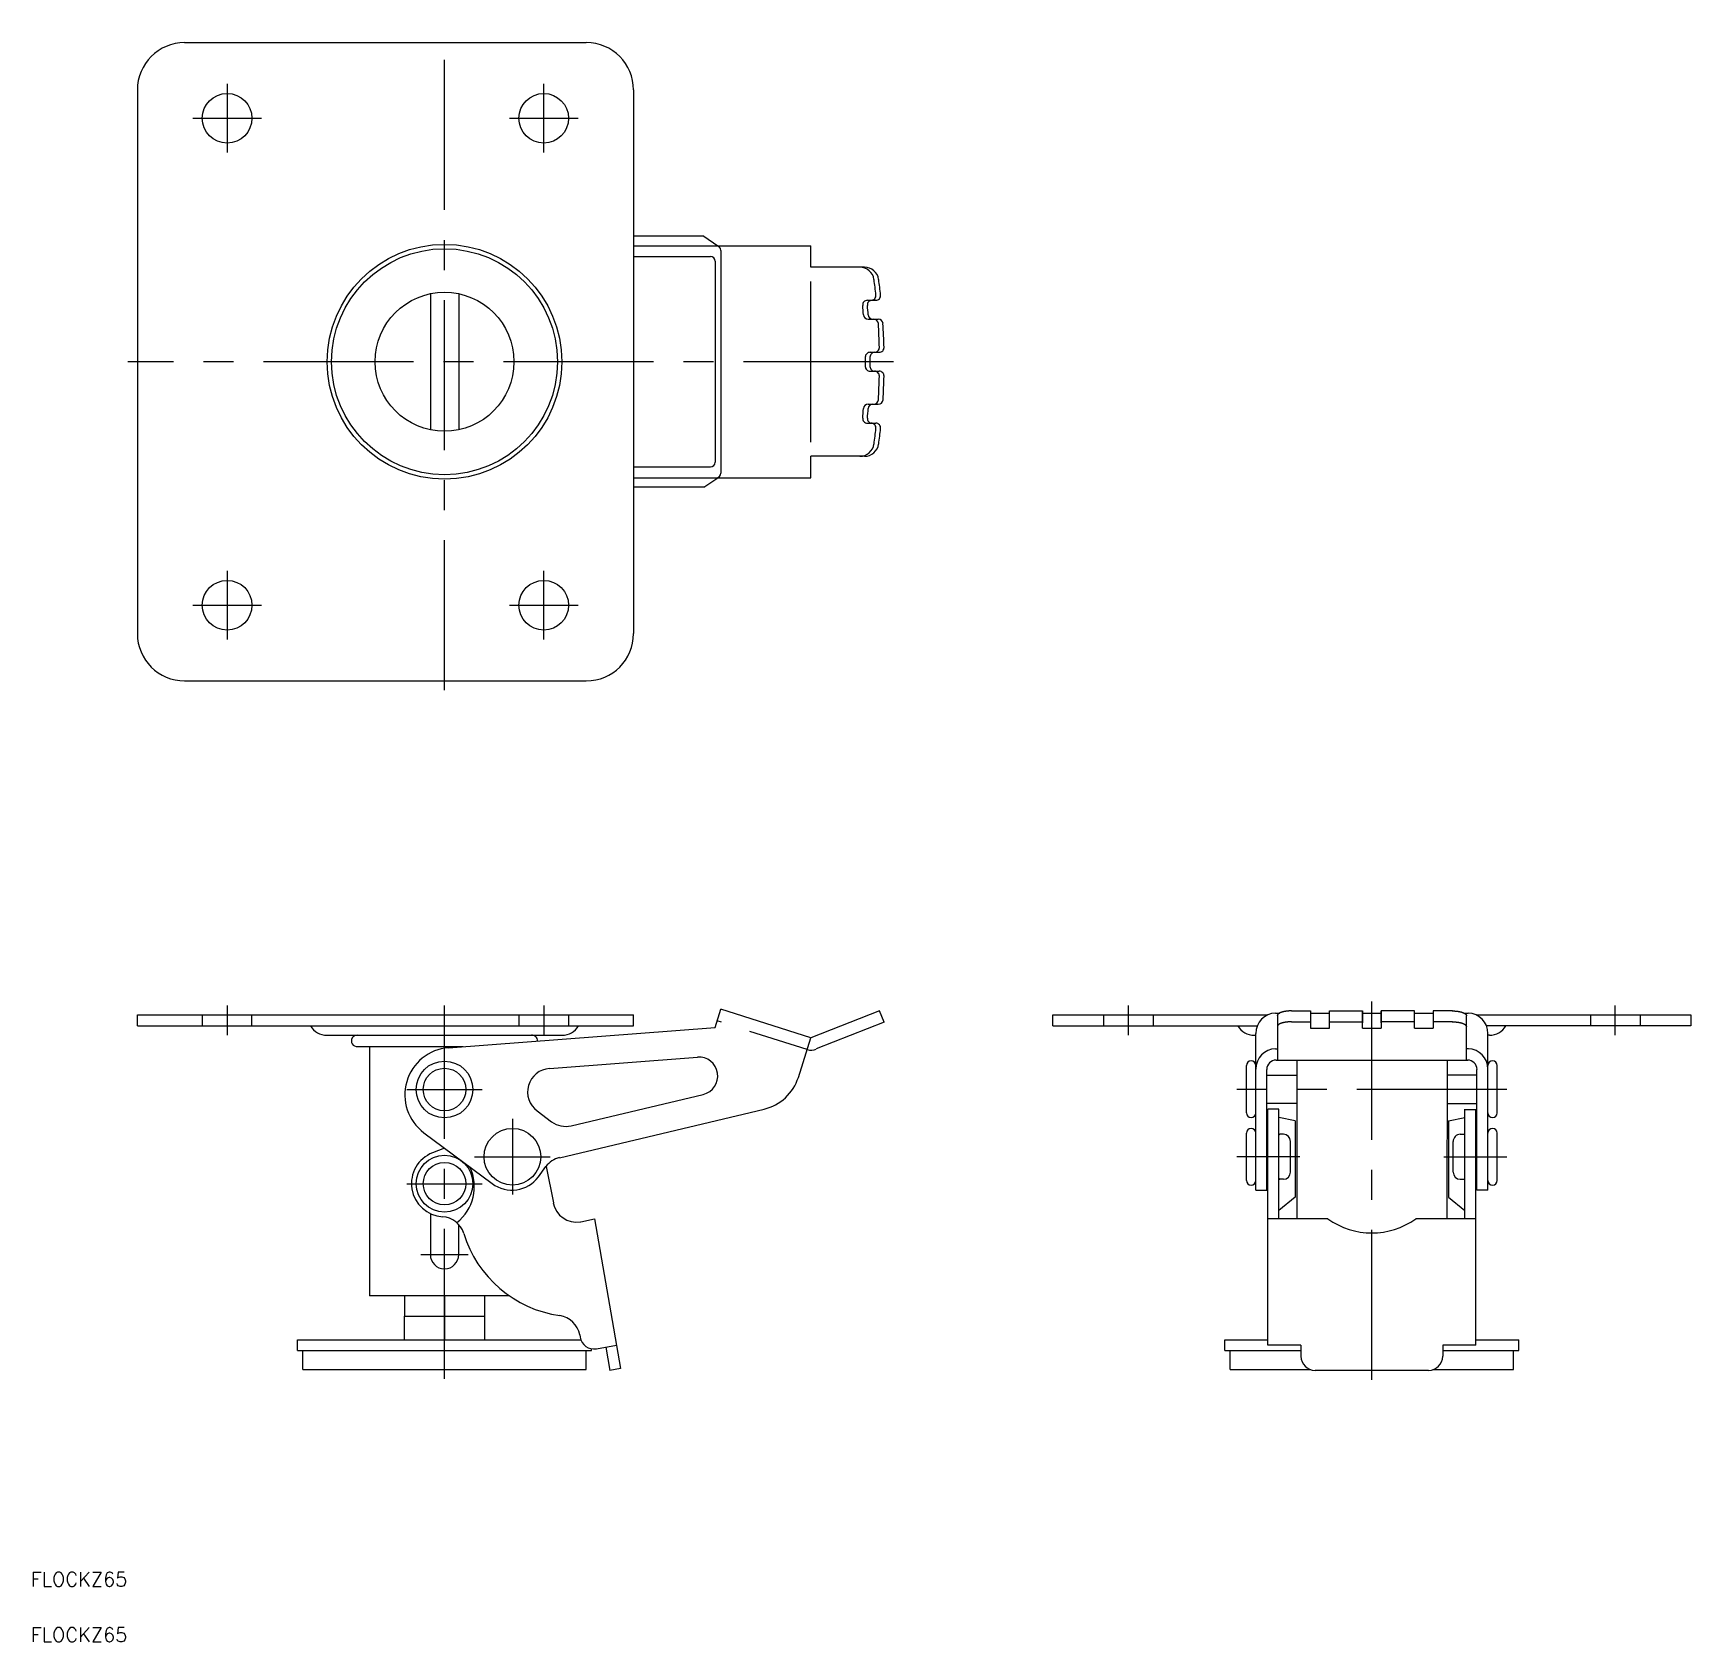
# Model space of a CAD drawing. Extents: x -87 to 264, y -58 to 283.
import ezdxf

# ---------------------------------------------------------------- set-up
doc = ezdxf.new("R2010")
doc.units = 0
doc.linetypes.add('CENTER', pattern=[50.8, 31.75, -6.35, 6.35, -6.35])
doc.linetypes.add('DASHED', pattern=[19.05, 12.7, -6.35])
doc.layers.get('0').update_dxf_attribs({"linetype": 'CONTINUOUS'})
doc.layers.add('CENTER', color=1, linetype='CONTINUOUS')
doc.styles.get("Standard").update_dxf_attribs({"font": 'txt.shx', "height": 3, "bigfont": 'bigfont.shx'})

msp = doc.modelspace()

# ---------------------------------------------------------------- linework, layer by layer
at = {"color": 7, "linetype": 'CONTINUOUS'}
for p, q in [((-55, 280.66), (30, 280.66)), ((-65, 270.66), (-65, 155.66)), ((40, 270.66), (40, 155.66)), ((54.85, 239.71), (40, 239.71)), ((54.85, 239.71), (57.82, 237.71)), ((40, 237.71), (77.53, 237.71)), ((40, 235.41), (56.25, 235.41)), ((58.47, 236.71), (58.47, 189.61)), ((77.53, 233.16), (77.53, 237.71)), ((57.25, 234.41), (57.25, 191.91)), ((88.89, 233.16), (77.53, 233.16)), ((77.53, 196.16), (77.53, 230.16)), ((-3, 227.55), (-3, 198.77)), ((3, 227.55), (3, 198.77)), ((89.48, 226.16), (90.17, 226.16)), ((89.48, 226.16), (90.28, 226.16)), ((90.28, 226.16), (91.15, 226.16)), ((90.47, 226.16), (91.27, 226.16)), ((89.65, 222.16), (90.68, 222.16)), ((89.65, 222.16), (90.8, 222.16)), ((90.53, 222.16), (91.67, 222.16)), ((90.64, 222.16), (91.79, 222.16)), ((90.04, 215.16), (90.89, 215.16)), ((90.04, 215.16), (91.01, 215.16)), ((90.91, 215.16), (91.88, 215.16)), ((91.03, 215.16), (92, 215.16)), ((90.04, 211.16), (90.89, 211.16)), ((90.04, 211.16), (91.01, 211.16)), ((90.91, 211.16), (91.88, 211.16)), ((91.03, 211.16), (92, 211.16)), ((89.65, 204.16), (90.68, 204.16)), ((89.65, 204.16), (90.8, 204.16)), ((90.53, 204.16), (91.67, 204.16)), ((90.64, 204.16), (91.79, 204.16)), ((89.48, 200.16), (90.28, 200.16)), ((90.28, 200.16), (91.15, 200.16)), ((90.47, 200.16), (91.27, 200.16)), ((88.89, 193.16), (77.53, 193.16)), ((77.53, 188.61), (77.53, 193.16)), ((40, 190.91), (56.25, 190.91)), ((40, 188.61), (77.53, 188.61)), ((54.85, 186.61), (40, 186.61)), ((54.85, 186.61), (57.82, 188.61)), ((-55, 145.66), (30, 145.66)), ((-65, 75), (40, 75)), ((-65, 72.7), (-65, 75)), ((40, 72.7), (40, 75)), ((57.25, 72.37), (58.47, 76.2)), ((77.53, 70.14), (58.47, 76.2)), ((92.01, 75.84), (77.53, 70.14)), ((93, 73.44), (92.01, 75.84)), ((128.73, 75), (174.16, 75)), ((128.73, 72.7), (128.73, 75)), ((175.81, 75.4), (176.23, 75.4)), ((176.23, 75.4), (176.73, 75.4)), ((176.23, 74.84), (176.23, 65.44)), ((179.23, 75.84), (183.23, 75.84)), ((183.23, 75.84), (183.23, 72.2)), ((183.23, 75.4), (187.23, 75.4)), ((187.23, 75.84), (194.23, 75.84)), ((187.23, 72.2), (187.23, 75.84)), ((194.23, 72.2), (194.23, 75.84)), ((194.23, 75.84), (194.23, 73.34)), ((194.23, 75.4), (198.23, 75.4)), ((205.23, 75.84), (198.23, 75.84)), ((198.23, 75.84), (198.23, 72.2)), ((198.23, 73.34), (198.23, 75.84)), ((205.23, 72.2), (205.23, 75.84)), ((205.23, 75.4), (209.23, 75.4)), ((213.31, 75.84), (209.23, 75.84)), ((209.23, 75.84), (209.23, 72.2)), ((215.72, 75.4), (216.64, 75.4)), ((216.22, 65.44), (216.22, 74.84)), ((218.29, 75), (263.73, 75)), ((263.73, 75), (263.73, 72.7)), ((-65, 72.7), (40, 72.7)), ((-24.89, 70.7), (24.89, 70.7)), ((-18.4, 70.7), (-15.9, 70.7)), ((0, 70.7), (21.55, 70.7)), ((0.84, 68.06), (57.25, 72.37)), ((93, 73.44), (78.65, 67.79)), ((128.73, 72.7), (171.98, 72.7)), ((171.34, 70.7), (171.68, 70.7)), ((171.68, 37.95), (171.68, 71.1)), ((179.23, 73.54), (183.23, 73.54)), ((183.23, 72.2), (187.23, 72.2)), ((187.23, 73.54), (194.23, 73.54)), ((194.23, 72.2), (198.23, 72.2)), ((205.23, 73.54), (198.23, 73.54)), ((205.23, 72.2), (209.23, 72.2)), ((213.31, 73.54), (209.23, 73.54)), ((263.73, 72.7), (220.47, 72.7)), ((220.77, 37.95), (220.78, 71.1)), ((221.11, 70.7), (220.78, 70.7)), ((-18.4, 68.3), (0, 68.3)), ((-15.9, 68.3), (-15.9, 15.6)), ((0, 68.3), (3.92, 68.3)), ((74.87, 61.79), (77.53, 70.14)), ((175.81, 67.84), (176.23, 67.84)), ((216.64, 67.85), (216.22, 67.85)), ((22.2, 63.68), (53.52, 66.07)), ((169.68, 54.28), (169.68, 64.28)), ((173.98, 37.95), (173.98, 63.44)), ((175.98, 65.44), (216.52, 65.44)), ((180.33, 65.44), (180.33, 31.89)), ((212.13, 65.44), (212.12, 31.89)), ((218.47, 37.95), (218.47, 63.45)), ((222.77, 54.28), (222.77, 64.28)), ((173.98, 62.28), (180.33, 62.28)), ((218.47, 62.28), (212.12, 62.28)), ((26.8, 51.55), (54.74, 58.19)), ((180.33, 56.28), (173.98, 56.28)), ((212.12, 56.28), (218.47, 56.28)), ((19.6, 54.68), (22.66, 52.4)), ((24.33, 44.8), (67.65, 55.09)), ((174.22, 5.13), (174.22, 55.03)), ((176.52, 55.03), (174.22, 55.03)), ((176.52, 31.89), (176.52, 55.03)), ((180.02, 52.61), (176.52, 53.3)), ((212.43, 52.61), (215.93, 53.3)), ((215.92, 31.89), (215.92, 55.03)), ((215.93, 32.13), (215.93, 55.02)), ((215.93, 55.02), (218.23, 55.02)), ((218.22, 5.13), (218.22, 55.03)), ((218.22, 12.02), (218.23, 55.02)), ((-4.37, 50.07), (10.08, 39.33)), ((169.68, 39.99), (169.68, 49.99)), ((171.68, 37.95), (171.68, 49.99)), ((176.52, 40.44), (176.52, 49.54)), ((177.52, 49.74), (176.72, 49.74)), ((180.02, 52.61), (180.02, 36.42)), ((212.43, 52.61), (212.43, 36.42)), ((214.93, 49.74), (215.73, 49.74)), ((215.93, 40.44), (215.93, 49.54)), ((222.77, 39.99), (222.77, 49.99)), ((0.01, 46.81), (-2.53, 45.83)), ((174.22, 47.99), (173.97, 47.99)), ((179.02, 41.74), (179.02, 48.24)), ((213.43, 41.74), (213.43, 48.24)), ((218.23, 47.99), (218.48, 47.99)), ((19.87, 40.77), (21.47, 42.92)), ((21.48, 42.93), (23.03, 35.28)), ((174.22, 41.99), (173.97, 41.99)), ((177.52, 40.24), (176.72, 40.24)), ((214.93, 40.24), (215.73, 40.24)), ((218.23, 41.99), (218.48, 41.99)), ((171.68, 37.95), (173.98, 37.95)), ((180.02, 36.42), (176.52, 33.61)), ((212.43, 36.42), (215.93, 33.61)), ((220.77, 37.95), (218.47, 37.95)), ((-3, 32.98), (-3, 24.3)), ((28.81, 31.21), (31.77, 31.89)), ((31.77, 31.89), (37.25, 0.2)), ((186.93, 31.89), (174.22, 31.89)), ((218.22, 31.89), (205.52, 31.89)), ((3, 24.3), (3, 30.66)), ((13.7, 15.6), (-15.9, 15.6)), ((-8.5, 15.6), (-8.5, 11.3)), ((0, 15.49), (0, 11.3)), ((8.5, 11.3), (8.5, 15.6)), ((-8.5, 11.3), (8.5, 11.3)), ((-8.5, 11.3), (8.5, 11.3)), ((-8.5, 6.3), (-8.5, 11.3)), ((0, 11.3), (0, 6.3)), ((8.5, 6.3), (8.5, 11.3)), ((28.6, 7.3), (28.68, 6.83)), ((-31.1, 6.3), (28.83, 6.3)), ((-31.1, 4), (-31.1, 6.3)), ((-31.1, 4), (31.1, 4)), ((-30, 0), (-30, 4)), ((-8.5, 6.3), (8.5, 6.3)), ((30, 0), (30, 4)), ((31.1, 4), (31.1, 4.39)), ((32.15, 4.39), (36.39, 5.13)), ((34.12, 4.73), (34.98, -0.19)), ((165.12, 6.3), (174.22, 6.3)), ((165.12, 4), (165.12, 6.3)), ((165.12, 4), (181.22, 4)), ((166.22, 0), (166.22, 4)), ((181.22, 5.13), (174.22, 5.13)), ((181.22, 5.13), (181.22, 2.81)), ((218.22, 5.13), (211.22, 5.13)), ((211.22, 5.13), (211.22, 2.81)), ((211.22, 4), (227.33, 4)), ((218.22, 6.3), (227.33, 6.3)), ((226.23, 0), (226.23, 4)), ((227.33, 4), (227.33, 6.3)), ((-30, 0), (30, 0)), ((37.25, 0.2), (34.98, -0.19)), ((166.22, 0), (183.16, 0)), ((208.22, -0.19), (184.22, -0.19)), ((209.29, 0), (226.23, 0))]:
    msp.add_line(p, q, dxfattribs=at)
at = {"color": 3, "linetype": 'DASHED'}
for p, q in [((-51.25, 75), (-51.25, 72.7)), ((-40.75, 72.7), (-40.75, 75)), ((15.75, 75), (15.75, 72.7)), ((26.25, 75), (26.25, 72.7)), ((76.74, 67.66), (57.68, 73.72)), ((139.47, 75), (139.47, 72.7)), ((149.97, 75), (149.97, 72.7)), ((242.47, 75), (242.47, 72.7)), ((252.97, 75), (252.97, 72.7))]:
    msp.add_line(p, q, dxfattribs=at)
at = {"color": 7, "linetype": 'CONTINUOUS'}
for points in [[(179.22, 75.84, 0), (179.19, 75.84, 0), (179.15, 75.84, 0), (179.12, 75.84, 0), (179.08, 75.84, 0), (179.04, 75.84, 0), (179, 75.84, 0), (178.97, 75.84, 0), (178.93, 75.84, 0), (178.89, 75.84, 0), (178.86, 75.84, 0), (178.82, 75.83, 0), (178.78, 75.83, 0), (178.75, 75.83, 0), (178.71, 75.83, 0), (178.68, 75.83, 0), (178.64, 75.82, 0), (178.6, 75.82, 0), (178.57, 75.82, 0), (178.53, 75.82, 0), (178.5, 75.81, 0), (178.46, 75.81, 0), (178.43, 75.81, 0), (178.39, 75.8, 0), (178.35, 75.8, 0), (178.32, 75.8, 0), (178.28, 75.79, 0), (178.25, 75.79, 0), (178.21, 75.78, 0), (178.18, 75.78, 0), (178.15, 75.78, 0), (178.11, 75.77, 0), (178.08, 75.77, 0), (178.04, 75.76, 0), (178.01, 75.76, 0), (177.98, 75.75, 0), (177.94, 75.75, 0), (177.91, 75.74, 0), (177.88, 75.74, 0), (177.84, 75.73, 0), (177.81, 75.72, 0), (177.78, 75.72, 0), (177.75, 75.71, 0), (177.72, 75.71, 0), (177.68, 75.7, 0), (177.65, 75.69, 0), (177.62, 75.69, 0), (177.59, 75.68, 0), (177.56, 75.67, 0), (177.53, 75.67, 0), (177.5, 75.66, 0), (177.47, 75.65, 0), (177.44, 75.65, 0), (177.41, 75.64, 0), (177.38, 75.63, 0), (177.35, 75.62, 0), (177.32, 75.62, 0), (177.29, 75.61, 0), (177.27, 75.6, 0), (177.24, 75.59, 0), (177.21, 75.58, 0), (177.18, 75.58, 0), (177.16, 75.57, 0), (177.13, 75.56, 0), (177.1, 75.55, 0), (177.08, 75.54, 0), (177.05, 75.53, 0), (177.03, 75.52, 0), (177, 75.51, 0), (176.98, 75.51, 0), (176.95, 75.5, 0), (176.93, 75.49, 0), (176.91, 75.48, 0), (176.88, 75.47, 0), (176.86, 75.46, 0), (176.84, 75.45, 0), (176.81, 75.44, 0), (176.79, 75.43, 0), (176.77, 75.42, 0), (176.75, 75.41, 0), (176.73, 75.4, 0), (176.71, 75.39, 0), (176.69, 75.38, 0), (176.67, 75.37, 0), (176.65, 75.36, 0), (176.63, 75.35, 0), (176.62, 75.34, 0), (176.6, 75.33, 0), (176.58, 75.31, 0), (176.56, 75.3, 0), (176.54, 75.29, 0), (176.53, 75.28, 0), (176.51, 75.27, 0), (176.5, 75.26, 0), (176.48, 75.25, 0), (176.47, 75.24, 0), (176.45, 75.23, 0), (176.44, 75.21, 0), (176.43, 75.2, 0), (176.41, 75.19, 0), (176.4, 75.18, 0), (176.39, 75.17, 0), (176.38, 75.16, 0), (176.37, 75.14, 0), (176.35, 75.13, 0), (176.34, 75.12, 0), (176.33, 75.11, 0), (176.32, 75.1, 0), (176.31, 75.09, 0), (176.31, 75.07, 0), (176.3, 75.06, 0), (176.29, 75.05, 0), (176.28, 75.04, 0), (176.28, 75.03, 0), (176.27, 75.01, 0), (176.26, 75, 0), (176.26, 74.99, 0), (176.25, 74.98, 0), (176.25, 74.97, 0), (176.24, 74.95, 0), (176.24, 74.94, 0), (176.24, 74.93, 0), (176.23, 74.92, 0), (176.23, 74.9, 0), (176.23, 74.89, 0), (176.23, 74.88, 0), (176.23, 74.87, 0), (176.22, 74.86, 0), (176.22, 74.84, 0)], [(213.22, 75.84, 0), (213.26, 75.84, 0), (213.3, 75.84, 0), (213.34, 75.84, 0), (213.37, 75.84, 0), (213.41, 75.84, 0), (213.45, 75.84, 0), (213.48, 75.84, 0), (213.52, 75.84, 0), (213.56, 75.84, 0), (213.59, 75.84, 0), (213.63, 75.83, 0), (213.66, 75.83, 0), (213.7, 75.83, 0), (213.74, 75.83, 0), (213.77, 75.83, 0), (213.81, 75.82, 0), (213.85, 75.82, 0), (213.88, 75.82, 0), (213.92, 75.82, 0), (213.95, 75.81, 0), (213.99, 75.81, 0), (214.03, 75.81, 0), (214.06, 75.8, 0), (214.1, 75.8, 0), (214.13, 75.8, 0), (214.17, 75.79, 0), (214.2, 75.79, 0), (214.24, 75.78, 0), (214.27, 75.78, 0), (214.31, 75.78, 0), (214.34, 75.77, 0), (214.37, 75.77, 0), (214.41, 75.76, 0), (214.44, 75.76, 0), (214.47, 75.75, 0), (214.51, 75.75, 0), (214.54, 75.74, 0), (214.57, 75.74, 0), (214.61, 75.73, 0), (214.64, 75.73, 0), (214.67, 75.72, 0), (214.7, 75.71, 0), (214.74, 75.71, 0), (214.77, 75.7, 0), (214.8, 75.69, 0), (214.83, 75.69, 0), (214.86, 75.68, 0), (214.89, 75.67, 0), (214.92, 75.67, 0), (214.95, 75.66, 0), (214.98, 75.65, 0), (215.01, 75.65, 0), (215.04, 75.64, 0), (215.07, 75.63, 0), (215.1, 75.62, 0), (215.13, 75.62, 0), (215.16, 75.61, 0), (215.19, 75.6, 0), (215.21, 75.59, 0), (215.24, 75.58, 0), (215.27, 75.58, 0), (215.29, 75.57, 0), (215.32, 75.56, 0), (215.35, 75.55, 0), (215.37, 75.54, 0), (215.4, 75.53, 0), (215.42, 75.52, 0), (215.45, 75.51, 0), (215.47, 75.51, 0), (215.5, 75.5, 0), (215.52, 75.49, 0), (215.54, 75.48, 0), (215.57, 75.47, 0), (215.59, 75.46, 0), (215.61, 75.45, 0), (215.63, 75.44, 0), (215.66, 75.43, 0), (215.68, 75.42, 0), (215.7, 75.41, 0), (215.72, 75.4, 0), (215.74, 75.39, 0), (215.76, 75.38, 0), (215.78, 75.37, 0), (215.8, 75.36, 0), (215.82, 75.35, 0), (215.84, 75.34, 0), (215.85, 75.33, 0), (215.87, 75.31, 0), (215.89, 75.3, 0), (215.91, 75.29, 0), (215.92, 75.28, 0), (215.94, 75.27, 0), (215.95, 75.26, 0), (215.97, 75.25, 0), (215.98, 75.24, 0), (216, 75.23, 0), (216.01, 75.21, 0), (216.02, 75.2, 0), (216.04, 75.19, 0), (216.05, 75.18, 0), (216.06, 75.17, 0), (216.07, 75.16, 0), (216.09, 75.15, 0), (216.1, 75.13, 0), (216.11, 75.12, 0), (216.12, 75.11, 0), (216.13, 75.1, 0), (216.13, 75.09, 0), (216.14, 75.07, 0), (216.15, 75.06, 0), (216.16, 75.05, 0), (216.17, 75.04, 0), (216.17, 75.03, 0), (216.18, 75.01, 0), (216.19, 75, 0), (216.19, 74.99, 0), (216.2, 74.98, 0), (216.2, 74.97, 0), (216.21, 74.95, 0), (216.21, 74.94, 0), (216.21, 74.93, 0), (216.22, 74.92, 0), (216.22, 74.9, 0), (216.22, 74.89, 0), (216.22, 74.88, 0), (216.22, 74.87, 0), (216.22, 74.86, 0), (216.22, 74.84, 0)], [(179.22, 73.54, 0), (179.19, 73.54, 0), (179.15, 73.54, 0), (179.12, 73.54, 0), (179.08, 73.54, 0), (179.04, 73.54, 0), (179, 73.54, 0), (178.97, 73.54, 0), (178.93, 73.54, 0), (178.89, 73.54, 0), (178.86, 73.54, 0), (178.82, 73.53, 0), (178.78, 73.53, 0), (178.75, 73.53, 0), (178.71, 73.53, 0), (178.68, 73.53, 0), (178.64, 73.52, 0), (178.6, 73.52, 0), (178.57, 73.52, 0), (178.53, 73.52, 0), (178.5, 73.51, 0), (178.46, 73.51, 0), (178.43, 73.51, 0), (178.39, 73.5, 0), (178.35, 73.5, 0), (178.32, 73.5, 0), (178.28, 73.49, 0), (178.25, 73.49, 0), (178.21, 73.48, 0), (178.18, 73.48, 0), (178.15, 73.48, 0), (178.11, 73.47, 0), (178.08, 73.47, 0), (178.04, 73.46, 0), (178.01, 73.46, 0), (177.98, 73.45, 0), (177.94, 73.45, 0), (177.91, 73.44, 0), (177.88, 73.44, 0), (177.84, 73.43, 0), (177.81, 73.42, 0), (177.78, 73.42, 0), (177.75, 73.41, 0), (177.72, 73.41, 0), (177.68, 73.4, 0), (177.65, 73.39, 0), (177.62, 73.39, 0), (177.59, 73.38, 0), (177.56, 73.37, 0), (177.53, 73.37, 0), (177.5, 73.36, 0), (177.47, 73.35, 0), (177.44, 73.35, 0), (177.41, 73.34, 0), (177.38, 73.33, 0), (177.35, 73.32, 0), (177.32, 73.32, 0), (177.29, 73.31, 0), (177.27, 73.3, 0), (177.24, 73.29, 0), (177.21, 73.28, 0), (177.18, 73.28, 0), (177.16, 73.27, 0), (177.13, 73.26, 0), (177.1, 73.25, 0), (177.08, 73.24, 0), (177.05, 73.23, 0), (177.03, 73.22, 0), (177, 73.21, 0), (176.98, 73.21, 0), (176.95, 73.2, 0), (176.93, 73.19, 0), (176.91, 73.18, 0), (176.88, 73.17, 0), (176.86, 73.16, 0), (176.84, 73.15, 0), (176.81, 73.14, 0), (176.79, 73.13, 0), (176.77, 73.12, 0), (176.75, 73.11, 0), (176.73, 73.1, 0), (176.71, 73.09, 0), (176.69, 73.08, 0), (176.67, 73.07, 0), (176.65, 73.06, 0), (176.63, 73.05, 0), (176.62, 73.04, 0), (176.6, 73.03, 0), (176.58, 73.01, 0), (176.56, 73, 0), (176.54, 72.99, 0), (176.53, 72.98, 0), (176.51, 72.97, 0), (176.5, 72.96, 0), (176.48, 72.95, 0), (176.47, 72.94, 0), (176.45, 72.93, 0), (176.44, 72.91, 0), (176.43, 72.9, 0), (176.41, 72.89, 0), (176.4, 72.88, 0), (176.39, 72.87, 0), (176.38, 72.86, 0), (176.37, 72.84, 0), (176.35, 72.83, 0), (176.34, 72.82, 0), (176.33, 72.81, 0), (176.32, 72.8, 0), (176.31, 72.79, 0), (176.31, 72.77, 0), (176.3, 72.76, 0), (176.29, 72.75, 0), (176.28, 72.74, 0), (176.28, 72.73, 0), (176.27, 72.71, 0), (176.26, 72.7, 0), (176.26, 72.69, 0), (176.25, 72.68, 0), (176.25, 72.67, 0), (176.24, 72.65, 0), (176.24, 72.64, 0), (176.24, 72.63, 0), (176.23, 72.62, 0), (176.23, 72.6, 0), (176.23, 72.59, 0), (176.23, 72.58, 0), (176.23, 72.57, 0), (176.22, 72.56, 0), (176.22, 72.54, 0)], [(213.22, 73.54, 0), (213.26, 73.54, 0), (213.3, 73.54, 0), (213.34, 73.54, 0), (213.37, 73.54, 0), (213.41, 73.54, 0), (213.45, 73.54, 0), (213.48, 73.54, 0), (213.52, 73.54, 0), (213.56, 73.54, 0), (213.59, 73.54, 0), (213.63, 73.53, 0), (213.66, 73.53, 0), (213.7, 73.53, 0), (213.74, 73.53, 0), (213.77, 73.53, 0), (213.81, 73.52, 0), (213.85, 73.52, 0), (213.88, 73.52, 0), (213.92, 73.52, 0), (213.95, 73.51, 0), (213.99, 73.51, 0), (214.03, 73.51, 0), (214.06, 73.5, 0), (214.1, 73.5, 0), (214.13, 73.5, 0), (214.17, 73.49, 0), (214.2, 73.49, 0), (214.24, 73.48, 0), (214.27, 73.48, 0), (214.31, 73.48, 0), (214.34, 73.47, 0), (214.37, 73.47, 0), (214.41, 73.46, 0), (214.44, 73.46, 0), (214.47, 73.45, 0), (214.51, 73.45, 0), (214.54, 73.44, 0), (214.57, 73.44, 0), (214.61, 73.43, 0), (214.64, 73.43, 0), (214.67, 73.42, 0), (214.7, 73.41, 0), (214.74, 73.41, 0), (214.77, 73.4, 0), (214.8, 73.39, 0), (214.83, 73.39, 0), (214.86, 73.38, 0), (214.89, 73.37, 0), (214.92, 73.37, 0), (214.95, 73.36, 0), (214.98, 73.35, 0), (215.01, 73.35, 0), (215.04, 73.34, 0), (215.07, 73.33, 0), (215.1, 73.32, 0), (215.13, 73.32, 0), (215.16, 73.31, 0), (215.19, 73.3, 0), (215.21, 73.29, 0), (215.24, 73.28, 0), (215.27, 73.28, 0), (215.29, 73.27, 0), (215.32, 73.26, 0), (215.35, 73.25, 0), (215.37, 73.24, 0), (215.4, 73.23, 0), (215.42, 73.22, 0), (215.45, 73.21, 0), (215.47, 73.21, 0), (215.5, 73.2, 0), (215.52, 73.19, 0), (215.54, 73.18, 0), (215.57, 73.17, 0), (215.59, 73.16, 0), (215.61, 73.15, 0), (215.63, 73.14, 0), (215.66, 73.13, 0), (215.68, 73.12, 0), (215.7, 73.11, 0), (215.72, 73.1, 0), (215.74, 73.09, 0), (215.76, 73.08, 0), (215.78, 73.07, 0), (215.8, 73.06, 0), (215.82, 73.05, 0), (215.84, 73.04, 0), (215.85, 73.03, 0), (215.87, 73.01, 0), (215.89, 73, 0), (215.91, 72.99, 0), (215.92, 72.98, 0), (215.94, 72.97, 0), (215.95, 72.96, 0), (215.97, 72.95, 0), (215.98, 72.94, 0), (216, 72.93, 0), (216.01, 72.91, 0), (216.02, 72.9, 0), (216.04, 72.89, 0), (216.05, 72.88, 0), (216.06, 72.87, 0), (216.07, 72.86, 0), (216.09, 72.85, 0), (216.1, 72.83, 0), (216.11, 72.82, 0), (216.12, 72.81, 0), (216.13, 72.8, 0), (216.13, 72.79, 0), (216.14, 72.77, 0), (216.15, 72.76, 0), (216.16, 72.75, 0), (216.17, 72.74, 0), (216.17, 72.73, 0), (216.18, 72.71, 0), (216.19, 72.7, 0), (216.19, 72.69, 0), (216.2, 72.68, 0), (216.2, 72.67, 0), (216.21, 72.65, 0), (216.21, 72.64, 0), (216.21, 72.63, 0), (216.22, 72.62, 0), (216.22, 72.6, 0), (216.22, 72.59, 0), (216.22, 72.58, 0), (216.22, 72.57, 0), (216.22, 72.56, 0), (216.22, 72.54, 0)]]:
    msp.add_polyline3d(points, dxfattribs=at)
for centre, radius in [((-46, 264.66), 5.25), ((21, 264.66), 5.25), ((0, 213.16), 24.83), ((0, 213.16), 23.9), ((0, 213.16), 14.7), ((-46, 161.66), 5.25), ((21, 161.66), 5.25), ((0, 59.22), 6), ((0, 59.22), 4.5), ((14.37, 44.99), 6), ((0, 39.3), 6), ((0, 39.3), 4.5)]:
    msp.add_circle(centre, radius, dxfattribs=at)
for centre, radius, start, end in [((-55, 270.66), 10, 90, 180), ((30, 270.66), 10, 0, 90), ((56.25, 234.41), 1, 0, 90), ((57.47, 236.71), 1, 0, 90), ((87.9, 230.16), 3, 7.6926, 90), ((88.89, 230.16), 3, 7.6926, 90), ((-37.95, 213.16), 130, 6.2304, 7.6926), ((-36.96, 213.16), 130, 6.2304, 7.6926), ((89.48, 225.16), 1, 90, 185.3794), ((-37.95, 213.16), 127, 4.4808, 5.3794), ((90.47, 225.16), 1, 90, 185.3794), ((-36.96, 213.16), 127, 4.4808, 5.3794), ((90.28, 227.16), 1, 270, 6.2304), ((91.27, 227.16), 1, 270, 6.2304), ((89.65, 223.16), 1, 184.4808, 270), ((90.64, 223.16), 1, 184.4808, 270), ((90.8, 221.16), 1, 3.5555, 90), ((91.79, 221.16), 1, 3.5555, 90), ((-37.95, 213.16), 130, 1.3326, 3.5555), ((-36.87, 213.17), 129.9, 1.3276, 3.5559), ((90.04, 214.16), 1, 90, 180.4476), ((-37.95, 213.16), 127, 359.5524, 0.4476), ((91.03, 214.16), 1, 90, 180.4476), ((-36.96, 213.16), 127, 359.5524, 0.4476), ((91.01, 216.16), 1, 270, 1.3326), ((92, 216.16), 1, 270, 1.3326), ((90.04, 212.16), 1, 179.5524, 270), ((91.03, 212.16), 1, 179.5524, 270), ((91.01, 210.16), 1, 358.6674, 90), ((92, 210.16), 1, 358.6674, 90), ((-37.95, 213.16), 130, 356.4445, 358.6674), ((-36.96, 213.16), 130, 356.4445, 358.6674), ((89.65, 203.16), 1, 90, 175.5192), ((90.64, 203.16), 1, 90, 175.5192), ((90.8, 205.16), 1, 270, 356.4445), ((91.79, 205.16), 1, 270, 356.4445), ((89.48, 201.16), 1, 174.6206, 270), ((-37.95, 213.16), 127, 354.6206, 355.5192), ((90.47, 201.16), 1, 174.6206, 270), ((-36.96, 213.16), 127, 354.6206, 355.5192), ((90.28, 199.16), 1, 353.7696, 90), ((91.27, 199.16), 1, 353.7696, 90), ((-37.95, 213.16), 130, 352.3074, 353.7696), ((-36.96, 213.16), 130, 352.3074, 353.7696), ((87.9, 196.16), 3, 270, 352.3074), ((88.89, 196.16), 3, 270, 352.3074), ((56.25, 191.91), 1, 270, 0), ((57.47, 189.61), 1, 270, 0), ((-55, 155.66), 10, 180, 270), ((30, 155.66), 10, 270, 0), ((175.98, 71.1), 4.3, 92.1661, 180), ((216.48, 71.1), 4.3, 359.9995, 87.8334), ((-24.89, 74.7), 4, 210, 270), ((-18.5, 69.5), 1.2, 85.1196, 274.8804), ((18.5, 69.5), 1.2, 0.2107, 94.8804), ((24.89, 74.7), 4, 270, 330), ((171.34, 74.7), 4, 210, 270), ((221.11, 74.7), 4, 270, 330), ((1.6, 58.09), 10, 94.3632, 233.3632), ((77.51, 70.56), 3, 255.1449, 292.3632), ((175.98, 63.55), 4.3, 92.1661, 180), ((216.48, 63.55), 4.3, 0.0012, 87.835), ((22.58, 58.69), 5, 94.3632, 233.3632), ((53.82, 62.08), 4, 283.3632, 94.3632), ((170.68, 64.28), 1, 0, 180), ((175.98, 63.44), 2, 90, 180), ((216.48, 63.44), 2, 0.0012, 90.0012), ((221.77, 64.28), 1, 359.9995, 179.9995), ((65.34, 64.82), 10, 283.3632, 342.3632), ((170.68, 54.28), 1, 180, 0), ((221.77, 54.28), 1, 179.9995, 359.9995), ((25.65, 56.41), 5, 233.3632, 283.3632), ((170.68, 49.99), 1, 0, 180), ((176.72, 49.54), 0.2, 87.7954, 180), ((177.52, 48.24), 1.5, 0, 90), ((214.93, 48.24), 1.5, 89.9995, 179.9995), ((215.73, 49.54), 0.2, 359.9995, 92.2041), ((221.77, 49.99), 1, 359.9995, 179.9995), ((0, 39.3), 7, 111.1689, 266.7922), ((-3.45, 38.7), 9.75, 308.3683, 24.9444), ((25.48, 39.94), 5, 103.3632, 143.3632), ((14.26, 44.95), 7, 233.3632, 323.3632), ((170.68, 39.99), 1, 180, 0), ((176.72, 40.44), 0.2, 180, 272.2046), ((177.52, 41.74), 1.5, 270, 0), ((214.93, 41.74), 1.5, 179.9995, 269.9995), ((215.73, 40.44), 0.2, 267.7949, 359.9995), ((221.77, 39.99), 1, 179.9995, 359.9995), ((27.95, 36.14), 5, 189.859, 279.859), ((-0.72, 27.32), 5, 17.0937, 86.5562), ((196.22, 44.79), 15.9, 234.2252, 305.7748), ((27.95, 36.14), 25, 197.0937, 261.7998), ((0, 24.3), 3, 180, 0), ((23.68, 6.45), 5, 9.859, 81.7998), ((31.64, 7.35), 3, 189.859, 279.859), ((184.22, 2.81), 3, 180, 270), ((208.22, 2.81), 3, 270, 0)]:
    msp.add_arc(centre, radius, start, end, dxfattribs=at)
at = {"layer": 'CENTER', "color": 1, "linetype": 'CENTER'}
for p, q in [((0, 143.66), (0, 282.66)), ((-46, 271.91), (-46, 257.41)), ((21, 257.41), (21, 271.91)), ((-53.25, 264.66), (-38.75, 264.66)), ((13.75, 264.66), (28.25, 264.66)), ((95.04, 213.17), (-67, 213.16)), ((-46, 168.91), (-46, 154.41)), ((21, 154.41), (21, 168.91)), ((-53.25, 161.66), (-38.75, 161.66)), ((13.75, 161.66), (28.25, 161.66)), ((196.22, -2.19), (196.22, 77.84)), ((-46, 77), (-46, 70.7)), ((0, -2), (0, 77)), ((21, 77), (21, 70.7)), ((144.72, 70.7), (144.72, 77)), ((247.72, 70.7), (247.72, 77)), ((-8, 59.22), (8, 59.22)), ((-6, 59.22), (6, 59.22)), ((224.78, 59.22), (167.68, 59.22)), ((14.37, 52.99), (14.37, 36.99)), ((6.37, 44.99), (22.37, 44.99)), ((181.02, 44.99), (167.68, 44.99)), ((211.43, 44.99), (224.77, 44.99)), ((-8, 39.3), (8, 39.3)), ((-5, 24.3), (5, 24.3))]:
    msp.add_line(p, q, dxfattribs=at)

# ---------------------------------------------------------------- texts
at = {"color": 7, "linetype": 'CONTINUOUS'}
for p in [(-87.56, -45.87), (-87.56, -57.61)]:
    msp.add_text('FLOCKZ65', height=3, dxfattribs=at).set_placement(p)

doc.saveas('drawing.dxf')
